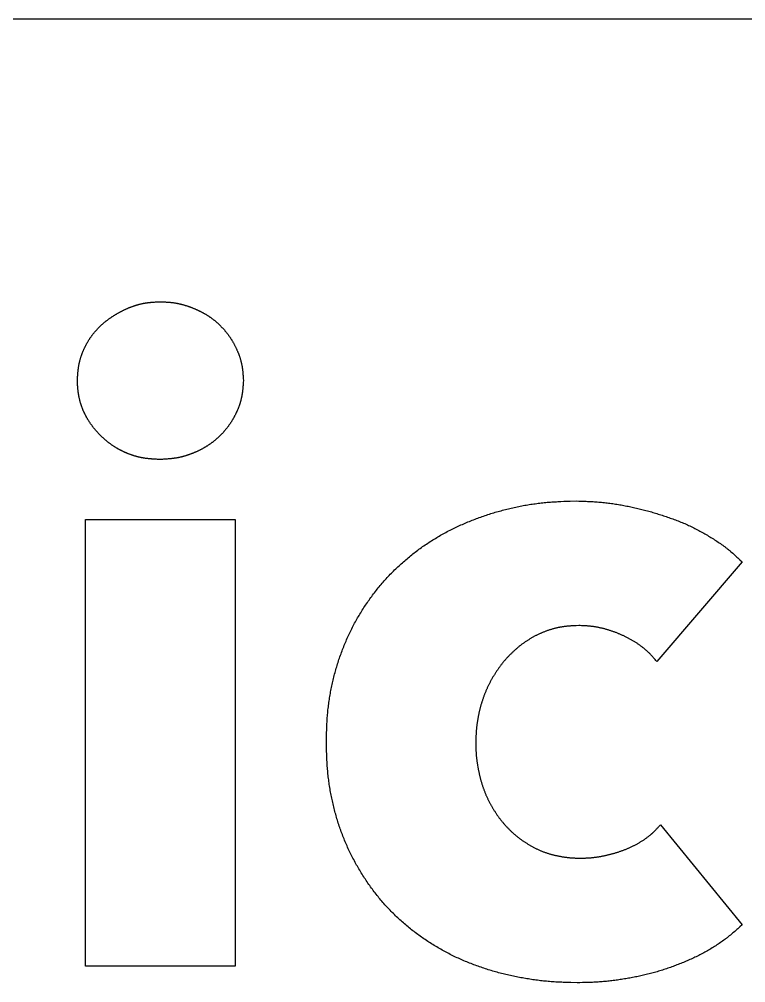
# Model space of a CAD drawing. Extents: x 4 to 389, y 10 to 269.
# Drawn here: x 244.94 to 250.7, y 203.7 to 211.33 of the extents above; entities that cross this region are included whole.
import ezdxf

# ---------------------------------------------------------------- set-up
doc = ezdxf.new("R2010")
doc.units = 0
doc.layers.get('0').update_dxf_attribs({"linetype": 'CONTINUOUS'})
doc.layers.add('ENGRAVE', color=5, linetype='CONTINUOUS')

msp = doc.modelspace()

# ---------------------------------------------------------------- linework, layer by layer
msp.add_lwpolyline([(288.0098, 211.3321), (62.0098, 211.3321)])
at = {"layer": 'ENGRAVE'}
for points in [[(246.0624, 207.8452), (246.0466, 207.8459), (246.0387, 207.8463), (246.0308, 207.8467), (246.0229, 207.8471), (246.015, 207.8476), (246.0072, 207.848), (245.9993, 207.8486), (245.9954, 207.8489), (245.9914, 207.8492), (245.9875, 207.8495), (245.9836, 207.8498), (245.9796, 207.8501), (245.9757, 207.8505), (245.9718, 207.8509), (245.9679, 207.8513), (245.964, 207.8517), (245.9601, 207.8522), (245.9561, 207.8526), (245.9522, 207.8531), (245.9483, 207.8536), (245.9444, 207.8541), (245.9405, 207.8547), (245.9366, 207.8553), (245.9328, 207.8559), (245.9289, 207.8565), (245.925, 207.8572), (245.9211, 207.8579), (245.9172, 207.8586), (245.9134, 207.8593), (245.9095, 207.8601), (245.9056, 207.8609), (245.9018, 207.8617), (245.8979, 207.8626), (245.8941, 207.8635), (245.8902, 207.8644), (245.8864, 207.8653), (245.8826, 207.8663), (245.8788, 207.8672), (245.8749, 207.8683), (245.8711, 207.8693), (245.8673, 207.8704), (245.8635, 207.8714), (245.8597, 207.8726), (245.8559, 207.8737), (245.8522, 207.8748), (245.8484, 207.876), (245.8446, 207.8772), (245.8409, 207.8785), (245.8371, 207.8797), (245.8334, 207.881), (245.8297, 207.8823), (245.8259, 207.8837), (245.8222, 207.885), (245.8185, 207.8864), (245.8148, 207.8878), (245.8111, 207.8892), (245.8075, 207.8907), (245.8038, 207.8921), (245.8001, 207.8936), (245.7965, 207.8951), (245.7929, 207.8967), (245.7892, 207.8982), (245.7856, 207.8998), (245.782, 207.9014), (245.7784, 207.903), (245.7748, 207.9047), (245.7712, 207.9063), (245.7677, 207.908), (245.7641, 207.9098), (245.7606, 207.9115), (245.757, 207.9132), (245.7535, 207.915), (245.75, 207.9168), (245.7465, 207.9186), (245.743, 207.9205), (245.7395, 207.9223), (245.736, 207.9242), (245.7326, 207.9261), (245.7291, 207.928), (245.7257, 207.93), (245.7223, 207.932), (245.7189, 207.9339), (245.7155, 207.9359), (245.7121, 207.938), (245.7087, 207.94), (245.7054, 207.9421), (245.702, 207.9442), (245.6987, 207.9463), (245.6954, 207.9484), (245.6921, 207.9506), (245.6888, 207.9527), (245.6855, 207.9549), (245.6822, 207.9571), (245.6789, 207.9594), (245.6757, 207.9616), (245.6725, 207.9639), (245.6692, 207.9662), (245.666, 207.9685), (245.6629, 207.9708), (245.6597, 207.9731), (245.6565, 207.9755), (245.6534, 207.9779), (245.6502, 207.9803), (245.6471, 207.9827), (245.644, 207.9851), (245.6409, 207.9876), (245.6378, 207.9901), (245.6348, 207.9925), (245.6317, 207.9951), (245.6287, 207.9976), (245.6257, 208.0001), (245.6227, 208.0027), (245.6197, 208.0053), (245.6167, 208.0079), (245.6138, 208.0105), (245.6108, 208.0131), (245.6079, 208.0158), (245.605, 208.0185), (245.6021, 208.0212), (245.5992, 208.0239), (245.5964, 208.0266), (245.5935, 208.0293), (245.5907, 208.0321), (245.5879, 208.0348), (245.5851, 208.0376), (245.5823, 208.0404), (245.5796, 208.0433), (245.5768, 208.0461), (245.5741, 208.049), (245.5714, 208.0518), (245.5687, 208.0547), (245.5661, 208.0576), (245.5634, 208.0605), (245.5608, 208.0635), (245.5581, 208.0664), (245.5555, 208.0694), (245.553, 208.0724), (245.5504, 208.0754), (245.5478, 208.0784), (245.5453, 208.0814), (245.5428, 208.0845), (245.5403, 208.0875), (245.5378, 208.0906), (245.5354, 208.0937), (245.5329, 208.0968), (245.5305, 208.0999), (245.5281, 208.103), (245.5257, 208.1062), (245.5233, 208.1093), (245.521, 208.1125), (245.5187, 208.1157), (245.5163, 208.1189), (245.514, 208.1221), (245.5118, 208.1253), (245.5095, 208.1286), (245.5073, 208.1318), (245.5051, 208.1351), (245.5029, 208.1384), (245.5007, 208.1417), (245.4985, 208.145), (245.4964, 208.1483), (245.4943, 208.1516), (245.4922, 208.155), (245.4901, 208.1583), (245.4881, 208.1617), (245.486, 208.1651), (245.484, 208.1685), (245.482, 208.1719), (245.4801, 208.1753), (245.4781, 208.1787), (245.4762, 208.1822), (245.4743, 208.1856), (245.4724, 208.1891), (245.4706, 208.1926), (245.4687, 208.1961), (245.4669, 208.1996), (245.4651, 208.2031), (245.4634, 208.2067), (245.4617, 208.2102), (245.4599, 208.2138), (245.4583, 208.2173), (245.4566, 208.2209), (245.455, 208.2245), (245.4534, 208.2281), (245.4518, 208.2317), (245.4502, 208.2354), (245.4487, 208.239), (245.4472, 208.2427), (245.4457, 208.2463), (245.4443, 208.25), (245.4428, 208.2537), (245.4414, 208.2574), (245.4401, 208.2611), (245.4387, 208.2648), (245.4374, 208.2685), (245.4361, 208.2723), (245.4348, 208.276), (245.4336, 208.2798), (245.4324, 208.2835), (245.4312, 208.2873), (245.4301, 208.2911), (245.4289, 208.2949), (245.4279, 208.2987), (245.4268, 208.3025), (245.4258, 208.3063), (245.4247, 208.3101), (245.4238, 208.3139), (245.4228, 208.3178), (245.4219, 208.3216), (245.421, 208.3255), (245.4202, 208.3293), (245.4193, 208.3332), (245.4185, 208.337), (245.4178, 208.3409), (245.417, 208.3448), (245.4163, 208.3486), (245.4156, 208.3525), (245.415, 208.3564), (245.4144, 208.3603), (245.4138, 208.3642), (245.4132, 208.3681), (245.4127, 208.372), (245.4122, 208.3759), (245.4117, 208.3798), (245.4112, 208.3837), (245.4107, 208.3876), (245.4103, 208.3915), (245.4099, 208.3954), (245.4095, 208.3993), (245.4091, 208.4033), (245.4088, 208.4072), (245.4084, 208.4111), (245.4081, 208.4151), (245.4075, 208.4229), (245.4069, 208.4308), (245.4064, 208.4387), (245.4059, 208.4466), (245.4054, 208.4544), (245.4045, 208.4702), (245.4054, 208.486), (245.4059, 208.4938), (245.4064, 208.5017), (245.407, 208.5096), (245.4076, 208.5174), (245.4082, 208.5253), (245.4086, 208.5292), (245.4089, 208.5331), (245.4093, 208.537), (245.4097, 208.5409), (245.4101, 208.5448), (245.4105, 208.5487), (245.4109, 208.5526), (245.4114, 208.5565), (245.4119, 208.5604), (245.4124, 208.5643), (245.4129, 208.5682), (245.4135, 208.5721), (245.414, 208.576), (245.4146, 208.5799), (245.4153, 208.5837), (245.4159, 208.5876), (245.4166, 208.5915), (245.4173, 208.5953), (245.4181, 208.5992), (245.4189, 208.603), (245.4197, 208.6069), (245.4205, 208.6107), (245.4214, 208.6146), (245.4223, 208.6184), (245.4232, 208.6222), (245.4242, 208.626), (245.4252, 208.6298), (245.4262, 208.6336), (245.4272, 208.6374), (245.4283, 208.6412), (245.4294, 208.645), (245.4305, 208.6488), (245.4317, 208.6526), (245.4329, 208.6563), (245.4341, 208.6601), (245.4353, 208.6638), (245.4366, 208.6675), (245.4378, 208.6713), (245.4391, 208.675), (245.4405, 208.6787), (245.4418, 208.6824), (245.4432, 208.6861), (245.4446, 208.6898), (245.4461, 208.6934), (245.4475, 208.6971), (245.449, 208.7008), (245.4505, 208.7044), (245.4521, 208.708), (245.4536, 208.7117), (245.4552, 208.7153), (245.4568, 208.7189), (245.4584, 208.7225), (245.4601, 208.726), (245.4618, 208.7296), (245.4635, 208.7332), (245.4652, 208.7367), (245.4669, 208.7402), (245.4687, 208.7438), (245.4705, 208.7473), (245.4723, 208.7508), (245.4741, 208.7543), (245.476, 208.7577), (245.4779, 208.7612), (245.4798, 208.7646), (245.4817, 208.7681), (245.4836, 208.7715), (245.4856, 208.7749), (245.4876, 208.7783), (245.4896, 208.7817), (245.4917, 208.785), (245.4937, 208.7884), (245.4958, 208.7917), (245.4979, 208.795), (245.5, 208.7983), (245.5022, 208.8016), (245.5044, 208.8049), (245.5066, 208.8082), (245.5088, 208.8114), (245.511, 208.8147), (245.5133, 208.8179), (245.5156, 208.8211), (245.5179, 208.8243), (245.5202, 208.8275), (245.5226, 208.8306), (245.525, 208.8338), (245.5274, 208.8369), (245.5298, 208.84), (245.5322, 208.8431), (245.5347, 208.8462), (245.5372, 208.8492), (245.5397, 208.8523), (245.5422, 208.8553), (245.5447, 208.8583), (245.5473, 208.8613), (245.5499, 208.8643), (245.5525, 208.8672), (245.5551, 208.8701), (245.5577, 208.8731), (245.5604, 208.876), (245.5631, 208.8788), (245.5658, 208.8817), (245.5685, 208.8846), (245.5713, 208.8874), (245.574, 208.8902), (245.5768, 208.893), (245.5796, 208.8957), (245.5824, 208.8985), (245.5852, 208.9012), (245.5881, 208.9039), (245.591, 208.9066), (245.5939, 208.9093), (245.5968, 208.912), (245.5997, 208.9146), (245.6026, 208.9172), (245.6056, 208.9198), (245.6086, 208.9224), (245.6116, 208.9249), (245.6146, 208.9274), (245.6176, 208.93), (245.6206, 208.9325), (245.6237, 208.9349), (245.6268, 208.9374), (245.6299, 208.9398), (245.633, 208.9423), (245.6361, 208.9447), (245.6392, 208.9471), (245.6423, 208.9494), (245.6455, 208.9518), (245.6487, 208.9541), (245.6518, 208.9564), (245.655, 208.9587), (245.6582, 208.961), (245.6615, 208.9633), (245.6647, 208.9655), (245.6679, 208.9678), (245.6712, 208.97), (245.6745, 208.9722), (245.6777, 208.9744), (245.681, 208.9765), (245.6843, 208.9787), (245.6876, 208.9808), (245.6909, 208.983), (245.6943, 208.9851), (245.6976, 208.9872), (245.7009, 208.9892), (245.7043, 208.9913), (245.7076, 208.9933), (245.711, 208.9954), (245.7144, 208.9974), (245.7178, 208.9994), (245.7212, 209.0014), (245.7246, 209.0033), (245.728, 209.0053), (245.7314, 209.0072), (245.7349, 209.0091), (245.7383, 209.011), (245.7418, 209.0129), (245.7452, 209.0148), (245.7487, 209.0166), (245.7522, 209.0184), (245.7557, 209.0203), (245.7592, 209.0221), (245.7627, 209.0238), (245.7662, 209.0256), (245.7697, 209.0273), (245.7733, 209.0291), (245.7768, 209.0308), (245.7804, 209.0324), (245.7839, 209.0341), (245.7875, 209.0358), (245.7911, 209.0374), (245.7947, 209.039), (245.7983, 209.0406), (245.8019, 209.0422), (245.8055, 209.0437), (245.8091, 209.0453), (245.8128, 209.0468), (245.8164, 209.0483), (245.8201, 209.0498), (245.8237, 209.0512), (245.8274, 209.0526), (245.8311, 209.0541), (245.8348, 209.0555), (245.8385, 209.0568), (245.8422, 209.0582), (245.8459, 209.0595), (245.8496, 209.0608), (245.8534, 209.0621), (245.8571, 209.0633), (245.8609, 209.0646), (245.8646, 209.0658), (245.8684, 209.0669), (245.8721, 209.0681), (245.8759, 209.0692), (245.8797, 209.0703), (245.8835, 209.0714), (245.8873, 209.0725), (245.8911, 209.0735), (245.8949, 209.0745), (245.8987, 209.0754), (245.9025, 209.0764), (245.9063, 209.0773), (245.9102, 209.0782), (245.914, 209.079), (245.9178, 209.0799), (245.9217, 209.0807), (245.9255, 209.0814), (245.9294, 209.0822), (245.9332, 209.0829), (245.9371, 209.0836), (245.941, 209.0842), (245.9448, 209.0848), (245.9487, 209.0854), (245.9526, 209.086), (245.9565, 209.0866), (245.9604, 209.0871), (245.9643, 209.0876), (245.9682, 209.0881), (245.9721, 209.0885), (245.976, 209.089), (245.9799, 209.0894), (245.9838, 209.0898), (245.9877, 209.0902), (245.9916, 209.0905), (245.9955, 209.0909), (245.9995, 209.0912), (246.0073, 209.0918), (246.0152, 209.0924), (246.023, 209.0929), (246.0309, 209.0934), (246.0388, 209.0939), (246.0466, 209.0944), (246.0624, 209.0952), (246.0782, 209.0944), (246.086, 209.094), (246.0939, 209.0935), (246.1018, 209.0931), (246.1097, 209.0925), (246.1175, 209.092), (246.1254, 209.0914), (246.1293, 209.091), (246.1332, 209.0907), (246.1372, 209.0903), (246.1411, 209.09), (246.145, 209.0896), (246.1489, 209.0892), (246.1528, 209.0887), (246.1567, 209.0883), (246.1606, 209.0878), (246.1645, 209.0873), (246.1684, 209.0868), (246.1723, 209.0862), (246.1762, 209.0857), (246.18, 209.0851), (246.1839, 209.0845), (246.1878, 209.0838), (246.1917, 209.0831), (246.1955, 209.0824), (246.1994, 209.0817), (246.2032, 209.0809), (246.2071, 209.0801), (246.2109, 209.0793), (246.2147, 209.0784), (246.2186, 209.0775), (246.2224, 209.0766), (246.2262, 209.0757), (246.23, 209.0747), (246.2338, 209.0737), (246.2376, 209.0727), (246.2414, 209.0717), (246.2452, 209.0706), (246.249, 209.0695), (246.2528, 209.0684), (246.2566, 209.0673), (246.2603, 209.0661), (246.2641, 209.0649), (246.2679, 209.0637), (246.2716, 209.0625), (246.2754, 209.0613), (246.2791, 209.06), (246.2828, 209.0587), (246.2866, 209.0574), (246.2903, 209.0561), (246.294, 209.0548), (246.2977, 209.0534), (246.3014, 209.052), (246.3051, 209.0506), (246.3088, 209.0492), (246.3125, 209.0478), (246.3162, 209.0463), (246.3198, 209.0449), (246.3235, 209.0434), (246.3271, 209.0419), (246.3308, 209.0404), (246.3344, 209.0389), (246.3381, 209.0374), (246.3417, 209.0358), (246.3453, 209.0342), (246.3489, 209.0326), (246.3525, 209.031), (246.3561, 209.0294), (246.3597, 209.0278), (246.3633, 209.0261), (246.3668, 209.0244), (246.3704, 209.0227), (246.3739, 209.021), (246.3775, 209.0193), (246.381, 209.0175), (246.3845, 209.0157), (246.388, 209.0139), (246.3915, 209.0121), (246.395, 209.0103), (246.3985, 209.0084), (246.4019, 209.0066), (246.4054, 209.0047), (246.4088, 209.0027), (246.4122, 209.0008), (246.4156, 208.9988), (246.419, 208.9969), (246.4224, 208.9949), (246.4258, 208.9928), (246.4291, 208.9908), (246.4325, 208.9887), (246.4358, 208.9866), (246.4391, 208.9845), (246.4424, 208.9823), (246.4457, 208.9802), (246.449, 208.978), (246.4522, 208.9758), (246.4555, 208.9735), (246.4587, 208.9713), (246.4619, 208.969), (246.4651, 208.9667), (246.4683, 208.9644), (246.4715, 208.962), (246.4746, 208.9597), (246.4778, 208.9573), (246.4809, 208.9549), (246.484, 208.9524), (246.4871, 208.95), (246.4901, 208.9475), (246.4932, 208.9451), (246.4963, 208.9425), (246.4993, 208.94), (246.5023, 208.9375), (246.5053, 208.9349), (246.5083, 208.9323), (246.5112, 208.9297), (246.5142, 208.9271), (246.5171, 208.9245), (246.52, 208.9218), (246.5229, 208.9191), (246.5258, 208.9164), (246.5287, 208.9137), (246.5315, 208.911), (246.5343, 208.9082), (246.5372, 208.9055), (246.5399, 208.9027), (246.5427, 208.8999), (246.5455, 208.8971), (246.5482, 208.8942), (246.5509, 208.8914), (246.5536, 208.8885), (246.5563, 208.8856), (246.559, 208.8827), (246.5617, 208.8798), (246.5643, 208.8769), (246.5669, 208.8739), (246.5695, 208.871), (246.5721, 208.868), (246.5746, 208.865), (246.5771, 208.862), (246.5797, 208.8589), (246.5822, 208.8559), (246.5846, 208.8528), (246.5871, 208.8497), (246.5895, 208.8466), (246.5919, 208.8435), (246.5943, 208.8404), (246.5967, 208.8373), (246.5991, 208.8341), (246.6014, 208.8309), (246.6037, 208.8277), (246.606, 208.8245), (246.6083, 208.8213), (246.6105, 208.8181), (246.6127, 208.8148), (246.6149, 208.8116), (246.6171, 208.8083), (246.6193, 208.805), (246.6214, 208.8017), (246.6235, 208.7984), (246.6256, 208.7951), (246.6277, 208.7917), (246.6298, 208.7884), (246.6318, 208.785), (246.6338, 208.7816), (246.6358, 208.7782), (246.6378, 208.7748), (246.6397, 208.7714), (246.6417, 208.768), (246.6436, 208.7645), (246.6455, 208.7611), (246.6474, 208.7576), (246.6492, 208.7541), (246.651, 208.7506), (246.6528, 208.7471), (246.6546, 208.7436), (246.6564, 208.7401), (246.6581, 208.7365), (246.6599, 208.733), (246.6616, 208.7294), (246.6633, 208.7259), (246.6649, 208.7223), (246.6666, 208.7187), (246.6682, 208.7151), (246.6698, 208.7115), (246.6714, 208.7079), (246.673, 208.7043), (246.6745, 208.7006), (246.676, 208.697), (246.6775, 208.6933), (246.679, 208.6897), (246.6805, 208.686), (246.6819, 208.6823), (246.6833, 208.6786), (246.6847, 208.6749), (246.6861, 208.6712), (246.6874, 208.6675), (246.6887, 208.6638), (246.69, 208.66), (246.6912, 208.6563), (246.6925, 208.6525), (246.6937, 208.6488), (246.6948, 208.645), (246.696, 208.6412), (246.6971, 208.6375), (246.6982, 208.6337), (246.6992, 208.6299), (246.7003, 208.6261), (246.7013, 208.6223), (246.7022, 208.6185), (246.7032, 208.6147), (246.7041, 208.6108), (246.7049, 208.607), (246.7058, 208.6032), (246.7066, 208.5993), (246.7074, 208.5955), (246.7081, 208.5916), (246.7088, 208.5878), (246.7095, 208.5839), (246.7101, 208.58), (246.7107, 208.5761), (246.7113, 208.5723), (246.7119, 208.5684), (246.7124, 208.5645), (246.7129, 208.5606), (246.7134, 208.5567), (246.7139, 208.5528), (246.7143, 208.5489), (246.7148, 208.545), (246.7152, 208.5411), (246.7156, 208.5371), (246.7159, 208.5332), (246.7163, 208.5293), (246.7166, 208.5254), (246.7172, 208.5175), (246.7178, 208.5096), (246.7184, 208.5018), (246.7189, 208.4939), (246.7194, 208.486), (246.7203, 208.4702), (246.7193, 208.4545), (246.7188, 208.4466), (246.7183, 208.4387), (246.7178, 208.4308), (246.7172, 208.423), (246.7166, 208.4151), (246.7162, 208.4112), (246.7159, 208.4072), (246.7155, 208.4033), (246.7151, 208.3994), (246.7147, 208.3955), (246.7143, 208.3916), (246.7138, 208.3877), (246.7134, 208.3838), (246.7129, 208.3799), (246.7124, 208.376), (246.7118, 208.3721), (246.7113, 208.3682), (246.7107, 208.3643), (246.7101, 208.3604), (246.7094, 208.3566), (246.7088, 208.3527), (246.7081, 208.3488), (246.7073, 208.345), (246.7066, 208.3411), (246.7058, 208.3373), (246.705, 208.3334), (246.7041, 208.3296), (246.7032, 208.3257), (246.7023, 208.3219), (246.7013, 208.3181), (246.7004, 208.3143), (246.6993, 208.3105), (246.6983, 208.3067), (246.6972, 208.3029), (246.6961, 208.2991), (246.695, 208.2953), (246.6939, 208.2916), (246.6927, 208.2878), (246.6915, 208.284), (246.6902, 208.2803), (246.689, 208.2766), (246.6877, 208.2728), (246.6863, 208.2691), (246.685, 208.2654), (246.6836, 208.2617), (246.6822, 208.258), (246.6808, 208.2543), (246.6794, 208.2506), (246.6779, 208.247), (246.6764, 208.2433), (246.6749, 208.2397), (246.6733, 208.236), (246.6718, 208.2324), (246.6702, 208.2288), (246.6686, 208.2252), (246.667, 208.2216), (246.6653, 208.218), (246.6636, 208.2144), (246.6619, 208.2108), (246.6602, 208.2073), (246.6585, 208.2037), (246.6567, 208.2002), (246.655, 208.1967), (246.6532, 208.1932), (246.6513, 208.1897), (246.6495, 208.1862), (246.6476, 208.1827), (246.6457, 208.1793), (246.6438, 208.1758), (246.6419, 208.1724), (246.64, 208.169), (246.638, 208.1655), (246.636, 208.1621), (246.634, 208.1588), (246.632, 208.1554), (246.6299, 208.152), (246.6278, 208.1487), (246.6257, 208.1453), (246.6236, 208.142), (246.6215, 208.1387), (246.6193, 208.1354), (246.6172, 208.1321), (246.615, 208.1289), (246.6127, 208.1256), (246.6105, 208.1224), (246.6083, 208.1191), (246.606, 208.1159), (246.6037, 208.1127), (246.6014, 208.1095), (246.599, 208.1064), (246.5967, 208.1032), (246.5943, 208.1001), (246.5919, 208.0969), (246.5895, 208.0938), (246.587, 208.0907), (246.5846, 208.0876), (246.5821, 208.0846), (246.5796, 208.0815), (246.5771, 208.0785), (246.5746, 208.0755), (246.572, 208.0725), (246.5694, 208.0695), (246.5668, 208.0665), (246.5642, 208.0636), (246.5616, 208.0606), (246.559, 208.0577), (246.5563, 208.0548), (246.5536, 208.0519), (246.5509, 208.049), (246.5482, 208.0462), (246.5454, 208.0433), (246.5427, 208.0405), (246.5399, 208.0377), (246.5371, 208.0349), (246.5343, 208.0322), (246.5315, 208.0294), (246.5286, 208.0267), (246.5258, 208.024), (246.5229, 208.0213), (246.52, 208.0186), (246.5171, 208.016), (246.5141, 208.0134), (246.5112, 208.0107), (246.5082, 208.0081), (246.5052, 208.0056), (246.5022, 208.003), (246.4992, 208.0005), (246.4962, 207.998), (246.4931, 207.9955), (246.4901, 207.993), (246.487, 207.9905), (246.4839, 207.9881), (246.4808, 207.9856), (246.4777, 207.9832), (246.4745, 207.9809), (246.4714, 207.9785), (246.4682, 207.9762), (246.465, 207.9738), (246.4618, 207.9715), (246.4586, 207.9693), (246.4554, 207.967), (246.4521, 207.9647), (246.4489, 207.9625), (246.4456, 207.9603), (246.4423, 207.9581), (246.439, 207.956), (246.4357, 207.9538), (246.4324, 207.9517), (246.4291, 207.9496), (246.4257, 207.9476), (246.4224, 207.9455), (246.419, 207.9435), (246.4156, 207.9415), (246.4122, 207.9395), (246.4088, 207.9375), (246.4054, 207.9355), (246.402, 207.9336), (246.3985, 207.9317), (246.3951, 207.9298), (246.3916, 207.9279), (246.3881, 207.9261), (246.3846, 207.9243), (246.3811, 207.9224), (246.3776, 207.9207), (246.3741, 207.9189), (246.3706, 207.9171), (246.367, 207.9154), (246.3635, 207.9137), (246.3599, 207.912), (246.3563, 207.9103), (246.3528, 207.9087), (246.3492, 207.907), (246.3456, 207.9054), (246.342, 207.9038), (246.3384, 207.9023), (246.3347, 207.9007), (246.3311, 207.8992), (246.3275, 207.8977), (246.3238, 207.8962), (246.3201, 207.8947), (246.3165, 207.8932), (246.3128, 207.8918), (246.3091, 207.8904), (246.3054, 207.8889), (246.3017, 207.8876), (246.298, 207.8862), (246.2943, 207.8849), (246.2906, 207.8835), (246.2869, 207.8822), (246.2831, 207.881), (246.2794, 207.8797), (246.2756, 207.8785), (246.2719, 207.8773), (246.2681, 207.8761), (246.2644, 207.8749), (246.2606, 207.8737), (246.2568, 207.8726), (246.253, 207.8715), (246.2492, 207.8704), (246.2454, 207.8694), (246.2416, 207.8684), (246.2378, 207.8674), (246.234, 207.8664), (246.2302, 207.8654), (246.2263, 207.8645), (246.2225, 207.8636), (246.2187, 207.8627), (246.2148, 207.8619), (246.211, 207.8611), (246.2071, 207.8603), (246.2033, 207.8595), (246.1994, 207.8587), (246.1956, 207.858), (246.1917, 207.8573), (246.1878, 207.8567), (246.1839, 207.8561), (246.18, 207.8554), (246.1762, 207.8549), (246.1723, 207.8543), (246.1684, 207.8538), (246.1645, 207.8533), (246.1606, 207.8528), (246.1567, 207.8523), (246.1528, 207.8519), (246.1489, 207.8514), (246.145, 207.851), (246.141, 207.8506), (246.1371, 207.8503), (246.1332, 207.8499), (246.1293, 207.8496), (246.1254, 207.8492), (246.1175, 207.8486), (246.1096, 207.848), (246.1018, 207.8475), (246.0939, 207.847), (246.086, 207.8465), (246.0781, 207.8461)], [(249.3652, 203.7005), (249.3168, 203.7016), (249.2927, 203.7022), (249.2685, 203.703), (249.2564, 203.7034), (249.2443, 203.7039), (249.2322, 203.7044), (249.2202, 203.7049), (249.2081, 203.7055), (249.196, 203.7062), (249.184, 203.7069), (249.1719, 203.7077), (249.1598, 203.7086), (249.1478, 203.7096), (249.1358, 203.7106), (249.1237, 203.7117), (249.1117, 203.7129), (249.0997, 203.7141), (249.0876, 203.7154), (249.0756, 203.7168), (249.0636, 203.7183), (249.0516, 203.7198), (249.0396, 203.7214), (249.0276, 203.723), (249.0157, 203.7247), (249.0037, 203.7265), (248.9917, 203.7283), (248.9798, 203.7302), (248.9678, 203.7321), (248.9559, 203.7341), (248.944, 203.7361), (248.9321, 203.7382), (248.9202, 203.7404), (248.9083, 203.7426), (248.8964, 203.7449), (248.8845, 203.7472), (248.8727, 203.7496), (248.8608, 203.752), (248.849, 203.7545), (248.8372, 203.7571), (248.8254, 203.7597), (248.8136, 203.7624), (248.8018, 203.7651), (248.79, 203.768), (248.7783, 203.7709), (248.7666, 203.7738), (248.7549, 203.7769), (248.7432, 203.78), (248.7315, 203.7831), (248.7199, 203.7864), (248.7082, 203.7897), (248.6966, 203.7931), (248.685, 203.7965), (248.6735, 203.8), (248.6619, 203.8036), (248.6504, 203.8073), (248.6389, 203.811), (248.6274, 203.8147), (248.6159, 203.8186), (248.6045, 203.8225), (248.593, 203.8265), (248.5816, 203.8305), (248.5702, 203.8346), (248.5589, 203.8387), (248.5475, 203.843), (248.5362, 203.8472), (248.5249, 203.8516), (248.5137, 203.856), (248.5024, 203.8605), (248.4912, 203.865), (248.4801, 203.8697), (248.4689, 203.8744), (248.4578, 203.8791), (248.4467, 203.884), (248.4357, 203.8889), (248.4247, 203.8939), (248.4137, 203.8989), (248.4027, 203.9041), (248.3918, 203.9093), (248.3809, 203.9146), (248.3701, 203.9199), (248.3593, 203.9254), (248.3485, 203.9309), (248.3378, 203.9365), (248.3271, 203.9421), (248.3165, 203.9478), (248.3058, 203.9536), (248.2953, 203.9595), (248.2847, 203.9654), (248.2742, 203.9714), (248.2637, 203.9775), (248.2533, 203.9836), (248.2429, 203.9898), (248.2326, 203.9961), (248.2223, 204.0024), (248.212, 204.0088), (248.2018, 204.0153), (248.1916, 204.0218), (248.1814, 204.0284), (248.1713, 204.035), (248.1613, 204.0417), (248.1513, 204.0485), (248.1413, 204.0554), (248.1314, 204.0623), (248.1215, 204.0693), (248.1117, 204.0763), (248.1019, 204.0835), (248.0922, 204.0907), (248.0825, 204.0979), (248.0729, 204.1052), (248.0633, 204.1126), (248.0538, 204.1201), (248.0443, 204.1276), (248.0349, 204.1352), (248.0255, 204.1429), (248.0162, 204.1506), (248.007, 204.1584), (247.9978, 204.1662), (247.9886, 204.1741), (247.9796, 204.1821), (247.9705, 204.1902), (247.9616, 204.1983), (247.9526, 204.2065), (247.9438, 204.2147), (247.935, 204.223), (247.9263, 204.2314), (247.9176, 204.2398), (247.909, 204.2483), (247.9004, 204.2569), (247.8919, 204.2655), (247.8835, 204.2742), (247.8752, 204.2829), (247.8669, 204.2917), (247.8586, 204.3006), (247.8505, 204.3095), (247.8424, 204.3185), (247.8343, 204.3275), (247.8264, 204.3366), (247.8185, 204.3458), (247.8106, 204.355), (247.8029, 204.3643), (247.7952, 204.3736), (247.7875, 204.383), (247.78, 204.3924), (247.7725, 204.4019), (247.765, 204.4115), (247.7576, 204.421), (247.7503, 204.4307), (247.7431, 204.4404), (247.7359, 204.4501), (247.7288, 204.4599), (247.7218, 204.4697), (247.7148, 204.4796), (247.7079, 204.4895), (247.701, 204.4995), (247.6942, 204.5095), (247.6875, 204.5196), (247.6808, 204.5297), (247.6742, 204.5398), (247.6677, 204.55), (247.6613, 204.5602), (247.6549, 204.5705), (247.6486, 204.5808), (247.6423, 204.5911), (247.6361, 204.6015), (247.63, 204.612), (247.624, 204.6225), (247.618, 204.633), (247.6121, 204.6435), (247.6063, 204.6541), (247.6005, 204.6648), (247.5948, 204.6754), (247.5892, 204.6862), (247.5837, 204.6969), (247.5782, 204.7077), (247.5728, 204.7185), (247.5675, 204.7294), (247.5622, 204.7403), (247.5571, 204.7512), (247.552, 204.7622), (247.5469, 204.7732), (247.542, 204.7842), (247.5371, 204.7953), (247.5323, 204.8064), (247.5276, 204.8175), (247.5229, 204.8287), (247.5183, 204.8399), (247.5138, 204.8511), (247.5094, 204.8624), (247.505, 204.8737), (247.5008, 204.885), (247.4965, 204.8963), (247.4924, 204.9077), (247.4884, 204.9191), (247.4844, 204.9305), (247.4805, 204.9419), (247.4767, 204.9534), (247.4729, 204.9649), (247.4692, 204.9764), (247.4656, 204.988), (247.4621, 204.9996), (247.4587, 205.0111), (247.4553, 205.0228), (247.452, 205.0344), (247.4488, 205.0461), (247.4456, 205.0577), (247.4426, 205.0694), (247.4396, 205.0812), (247.4367, 205.0929), (247.4338, 205.1046), (247.431, 205.1164), (247.4283, 205.1282), (247.4257, 205.14), (247.4232, 205.1518), (247.4207, 205.1637), (247.4183, 205.1755), (247.4159, 205.1874), (247.4136, 205.1993), (247.4114, 205.2112), (247.4093, 205.2231), (247.4073, 205.235), (247.4053, 205.247), (247.4034, 205.2589), (247.4015, 205.2709), (247.3998, 205.2828), (247.3981, 205.2948), (247.3965, 205.3068), (247.395, 205.3188), (247.3935, 205.3308), (247.3921, 205.3428), (247.3909, 205.3549), (247.3896, 205.3669), (247.3885, 205.3789), (247.3875, 205.391), (247.3865, 205.403), (247.3856, 205.4151), (247.3848, 205.4271), (247.384, 205.4392), (247.3834, 205.4513), (247.3827, 205.4633), (247.3822, 205.4754), (247.3816, 205.4875), (247.3812, 205.4996), (247.3807, 205.5116), (247.38, 205.5358), (247.3793, 205.56), (247.3782, 205.6084), (247.3793, 205.6566), (247.38, 205.6807), (247.3808, 205.7047), (247.3812, 205.7168), (247.3817, 205.7288), (247.3822, 205.7408), (247.3828, 205.7529), (247.3835, 205.7649), (247.3842, 205.7769), (247.3849, 205.7889), (247.3858, 205.8009), (247.3867, 205.8129), (247.3877, 205.8249), (247.3887, 205.8369), (247.3899, 205.8489), (247.3911, 205.8609), (247.3924, 205.8729), (247.3938, 205.8848), (247.3953, 205.8968), (247.3969, 205.9088), (247.3985, 205.9207), (247.4002, 205.9326), (247.402, 205.9445), (247.4038, 205.9564), (247.4058, 205.9683), (247.4078, 205.9802), (247.4099, 205.9921), (247.412, 206.004), (247.4143, 206.0158), (247.4166, 206.0276), (247.419, 206.0394), (247.4214, 206.0512), (247.4239, 206.063), (247.4265, 206.0748), (247.4292, 206.0865), (247.4319, 206.0983), (247.4347, 206.11), (247.4376, 206.1217), (247.4406, 206.1334), (247.4436, 206.145), (247.4468, 206.1567), (247.4499, 206.1683), (247.4532, 206.1799), (247.4565, 206.1915), (247.46, 206.203), (247.4635, 206.2145), (247.467, 206.226), (247.4707, 206.2375), (247.4744, 206.249), (247.4782, 206.2604), (247.4821, 206.2718), (247.486, 206.2832), (247.4901, 206.2945), (247.4942, 206.3059), (247.4983, 206.3172), (247.5026, 206.3285), (247.5069, 206.3397), (247.5113, 206.3509), (247.5157, 206.3621), (247.5202, 206.3733), (247.5248, 206.3844), (247.5295, 206.3955), (247.5342, 206.4066), (247.539, 206.4177), (247.5439, 206.4287), (247.5488, 206.4397), (247.5538, 206.4507), (247.5589, 206.4616), (247.564, 206.4725), (247.5692, 206.4834), (247.5745, 206.4942), (247.5799, 206.505), (247.5853, 206.5157), (247.5908, 206.5264), (247.5964, 206.5371), (247.6021, 206.5477), (247.6078, 206.5583), (247.6137, 206.5689), (247.6196, 206.5794), (247.6255, 206.5898), (247.6316, 206.6002), (247.6377, 206.6106), (247.6439, 206.6209), (247.6502, 206.6312), (247.6566, 206.6414), (247.663, 206.6516), (247.6695, 206.6618), (247.676, 206.6719), (247.6827, 206.682), (247.6894, 206.692), (247.6961, 206.702), (247.7029, 206.7119), (247.7098, 206.7218), (247.7167, 206.7317), (247.7237, 206.7415), (247.7308, 206.7513), (247.7379, 206.761), (247.745, 206.7707), (247.7523, 206.7803), (247.7596, 206.7899), (247.7669, 206.7995), (247.7743, 206.809), (247.7818, 206.8184), (247.7894, 206.8278), (247.797, 206.8371), (247.8047, 206.8464), (247.8124, 206.8556), (247.8202, 206.8648), (247.8281, 206.8739), (247.836, 206.8829), (247.8441, 206.8919), (247.8522, 206.9009), (247.8603, 206.9097), (247.8685, 206.9185), (247.8768, 206.9273), (247.8851, 206.936), (247.8936, 206.9446), (247.902, 206.9532), (247.9105, 206.9617), (247.9191, 206.9702), (247.9278, 206.9786), (247.9365, 206.9869), (247.9452, 206.9952), (247.9541, 207.0034), (247.9629, 207.0115), (247.9718, 207.0196), (247.9808, 207.0277), (247.9899, 207.0357), (247.9989, 207.0436), (248.0081, 207.0514), (248.0173, 207.0592), (248.0265, 207.0669), (248.0358, 207.0746), (248.0451, 207.0822), (248.0545, 207.0897), (248.064, 207.0972), (248.0735, 207.1046), (248.083, 207.112), (248.0926, 207.1193), (248.1023, 207.1265), (248.112, 207.1336), (248.1217, 207.1407), (248.1315, 207.1477), (248.1414, 207.1547), (248.1512, 207.1616), (248.1612, 207.1684), (248.1712, 207.1751), (248.1812, 207.1818), (248.1913, 207.1884), (248.2014, 207.195), (248.2116, 207.2014), (248.2218, 207.2078), (248.232, 207.2142), (248.2423, 207.2204), (248.2526, 207.2266), (248.263, 207.2327), (248.2735, 207.2387), (248.2839, 207.2447), (248.2944, 207.2506), (248.305, 207.2564), (248.3155, 207.2622), (248.3262, 207.2679), (248.3368, 207.2735), (248.3475, 207.2791), (248.3582, 207.2846), (248.369, 207.29), (248.3798, 207.2954), (248.3906, 207.3007), (248.4014, 207.3059), (248.4123, 207.3111), (248.4232, 207.3162), (248.4342, 207.3212), (248.4451, 207.3262), (248.4561, 207.3312), (248.4672, 207.336), (248.4782, 207.3408), (248.4893, 207.3456), (248.5004, 207.3502), (248.5115, 207.3548), (248.5227, 207.3594), (248.5339, 207.3639), (248.5451, 207.3683), (248.5563, 207.3726), (248.5676, 207.3769), (248.5788, 207.3811), (248.5901, 207.3853), (248.6015, 207.3894), (248.6128, 207.3934), (248.6242, 207.3973), (248.6356, 207.4012), (248.647, 207.405), (248.6585, 207.4088), (248.67, 207.4125), (248.6814, 207.4161), (248.6929, 207.4197), (248.7045, 207.4232), (248.716, 207.4266), (248.7276, 207.43), (248.7392, 207.4333), (248.7508, 207.4366), (248.7624, 207.4397), (248.774, 207.4429), (248.7857, 207.4459), (248.7974, 207.4489), (248.809, 207.4519), (248.8207, 207.4547), (248.8324, 207.4575), (248.8442, 207.4603), (248.8559, 207.463), (248.8677, 207.4656), (248.8795, 207.4681), (248.8912, 207.4706), (248.903, 207.473), (248.9149, 207.4754), (248.9267, 207.4777), (248.9385, 207.4799), (248.9504, 207.482), (248.9623, 207.4841), (248.9741, 207.4861), (248.986, 207.4881), (248.9979, 207.4899), (249.0098, 207.4917), (249.0218, 207.4935), (249.0337, 207.4951), (249.0456, 207.4967), (249.0576, 207.4983), (249.0696, 207.4997), (249.0815, 207.5011), (249.0935, 207.5024), (249.1055, 207.5037), (249.1175, 207.5048), (249.1295, 207.5059), (249.1415, 207.507), (249.1535, 207.5079), (249.1655, 207.5088), (249.1775, 207.5096), (249.1895, 207.5103), (249.2015, 207.511), (249.2136, 207.5116), (249.2256, 207.5122), (249.2376, 207.5127), (249.2617, 207.5137), (249.2858, 207.5144), (249.3098, 207.5151), (249.358, 207.5163), (249.3804, 207.5156), (249.4028, 207.515), (249.4252, 207.5142), (249.4364, 207.5138), (249.4476, 207.5133), (249.4588, 207.5129), (249.47, 207.5123), (249.4812, 207.5118), (249.4923, 207.5111), (249.5035, 207.5105), (249.5147, 207.5097), (249.5258, 207.5089), (249.537, 207.5081), (249.5482, 207.5071), (249.5593, 207.5061), (249.5704, 207.505), (249.5816, 207.5038), (249.5927, 207.5026), (249.6038, 207.5013), (249.6149, 207.4999), (249.626, 207.4985), (249.6371, 207.4969), (249.6482, 207.4954), (249.6593, 207.4937), (249.6704, 207.492), (249.6814, 207.4903), (249.6925, 207.4884), (249.7036, 207.4866), (249.7146, 207.4846), (249.7256, 207.4827), (249.7366, 207.4806), (249.7477, 207.4785), (249.7587, 207.4764), (249.7696, 207.4742), (249.7806, 207.472), (249.7916, 207.4698), (249.8026, 207.4674), (249.8135, 207.4651), (249.8244, 207.4626), (249.8354, 207.4602), (249.8463, 207.4576), (249.8572, 207.4551), (249.8681, 207.4524), (249.8789, 207.4497), (249.8898, 207.447), (249.9006, 207.4442), (249.9114, 207.4414), (249.9223, 207.4385), (249.9331, 207.4355), (249.9438, 207.4325), (249.9546, 207.4294), (249.9654, 207.4263), (249.9761, 207.4232), (249.9868, 207.4199), (249.9975, 207.4167), (250.0082, 207.4133), (250.0189, 207.41), (250.0296, 207.4066), (250.0402, 207.4031), (250.0509, 207.3996), (250.0615, 207.396), (250.0721, 207.3924), (250.0827, 207.3888), (250.0933, 207.3851), (250.1038, 207.3814), (250.1144, 207.3776), (250.1249, 207.3738), (250.1355, 207.3699), (250.146, 207.366), (250.1564, 207.362), (250.1669, 207.358), (250.1773, 207.3539), (250.1877, 207.3497), (250.1981, 207.3455), (250.2085, 207.3412), (250.2188, 207.3369), (250.229, 207.3324), (250.2393, 207.3279), (250.2495, 207.3233), (250.2597, 207.3186), (250.2698, 207.3138), (250.2799, 207.309), (250.2899, 207.304), (250.2999, 207.299), (250.3099, 207.2939), (250.3198, 207.2887), (250.3297, 207.2835), (250.3395, 207.2781), (250.3493, 207.2727), (250.3591, 207.2673), (250.3688, 207.2617), (250.3786, 207.2561), (250.3882, 207.2505), (250.3979, 207.2448), (250.4075, 207.239), (250.4171, 207.2332), (250.4267, 207.2274), (250.4362, 207.2215), (250.4458, 207.2155), (250.4552, 207.2095), (250.4647, 207.2035), (250.4741, 207.1973), (250.4834, 207.1912), (250.4927, 207.1849), (250.5019, 207.1785), (250.5111, 207.1721), (250.5157, 207.1689), (250.5202, 207.1656), (250.5247, 207.1623), (250.5292, 207.159), (250.5337, 207.1556), (250.5382, 207.1523), (250.5426, 207.1489), (250.5471, 207.1455), (250.5515, 207.1421), (250.5559, 207.1386), (250.5602, 207.1351), (250.5646, 207.1316), (250.5689, 207.128), (250.5732, 207.1245), (250.5775, 207.1209), (250.5818, 207.1173), (250.5903, 207.11), (250.5987, 207.1026), (250.6071, 207.0952), (250.6154, 207.0877), (250.6237, 207.0802), (250.6319, 207.0726), (250.6401, 207.0649), (250.6483, 207.0573), (250.6565, 207.0496), (250.6728, 207.0342), (249.9974, 206.2447), (249.9903, 206.253), (249.9831, 206.2613), (249.9795, 206.2655), (249.9759, 206.2696), (249.9722, 206.2737), (249.9686, 206.2778), (249.9649, 206.2819), (249.9613, 206.286), (249.9575, 206.29), (249.9538, 206.294), (249.95, 206.298), (249.9462, 206.302), (249.9424, 206.3059), (249.9385, 206.3098), (249.9346, 206.3136), (249.9307, 206.3174), (249.9267, 206.3212), (249.9227, 206.325), (249.9187, 206.3287), (249.9146, 206.3324), (249.9105, 206.336), (249.9063, 206.3396), (249.9021, 206.3432), (249.8979, 206.3467), (249.8937, 206.3502), (249.8894, 206.3536), (249.8851, 206.3571), (249.8808, 206.3604), (249.8764, 206.3638), (249.872, 206.3671), (249.8676, 206.3703), (249.8632, 206.3735), (249.8587, 206.3767), (249.8542, 206.3799), (249.8497, 206.383), (249.8451, 206.386), (249.8406, 206.3891), (249.836, 206.3921), (249.8313, 206.395), (249.8267, 206.398), (249.822, 206.4009), (249.8174, 206.4037), (249.8126, 206.4066), (249.8079, 206.4094), (249.8032, 206.4121), (249.7984, 206.4149), (249.7937, 206.4176), (249.7889, 206.4203), (249.7841, 206.4229), (249.7792, 206.4255), (249.7744, 206.4281), (249.7695, 206.4306), (249.7646, 206.4332), (249.7598, 206.4356), (249.7548, 206.4381), (249.7499, 206.4405), (249.745, 206.4429), (249.74, 206.4453), (249.7351, 206.4476), (249.7301, 206.4499), (249.7251, 206.4522), (249.7201, 206.4545), (249.7151, 206.4567), (249.71, 206.4589), (249.705, 206.461), (249.6999, 206.4632), (249.6949, 206.4653), (249.6898, 206.4673), (249.6847, 206.4694), (249.6796, 206.4714), (249.6745, 206.4734), (249.6693, 206.4753), (249.6642, 206.4772), (249.659, 206.4791), (249.6539, 206.481), (249.6487, 206.4828), (249.6435, 206.4846), (249.6383, 206.4864), (249.6331, 206.4881), (249.6279, 206.4898), (249.6227, 206.4915), (249.6175, 206.4932), (249.6122, 206.4948), (249.607, 206.4964), (249.6017, 206.4979), (249.5964, 206.4994), (249.5911, 206.5009), (249.5858, 206.5024), (249.5805, 206.5038), (249.5752, 206.5051), (249.5699, 206.5065), (249.5646, 206.5078), (249.5592, 206.509), (249.5539, 206.5103), (249.5485, 206.5114), (249.5431, 206.5126), (249.5378, 206.5137), (249.5324, 206.5148), (249.527, 206.5158), (249.5216, 206.5168), (249.5162, 206.5177), (249.5108, 206.5186), (249.5053, 206.5195), (249.4999, 206.5203), (249.4945, 206.5211), (249.489, 206.5218), (249.4836, 206.5225), (249.4781, 206.5232), (249.4727, 206.5238), (249.4672, 206.5244), (249.4618, 206.5249), (249.4563, 206.5254), (249.4508, 206.5258), (249.4454, 206.5262), (249.4399, 206.5266), (249.4344, 206.527), (249.429, 206.5273), (249.4235, 206.5276), (249.418, 206.5279), (249.4125, 206.5281), (249.4016, 206.5286), (249.3906, 206.529), (249.3796, 206.5294), (249.3582, 206.5286), (249.3474, 206.5281), (249.3367, 206.5276), (249.3314, 206.5273), (249.326, 206.527), (249.3207, 206.5267), (249.3153, 206.5264), (249.3099, 206.526), (249.3046, 206.5256), (249.2992, 206.5252), (249.2939, 206.5247), (249.2886, 206.5242), (249.2832, 206.5237), (249.2779, 206.5232), (249.2725, 206.5226), (249.2672, 206.5219), (249.2619, 206.5213), (249.2565, 206.5205), (249.2512, 206.5198), (249.2459, 206.519), (249.2406, 206.5181), (249.2353, 206.5173), (249.23, 206.5163), (249.2248, 206.5153), (249.2195, 206.5143), (249.2142, 206.5132), (249.209, 206.5121), (249.2037, 206.5109), (249.1985, 206.5097), (249.1933, 206.5084), (249.1881, 206.5071), (249.1829, 206.5057), (249.1778, 206.5043), (249.1726, 206.5028), (249.1675, 206.5013), (249.1623, 206.4997), (249.1572, 206.4981), (249.1521, 206.4965), (249.147, 206.4948), (249.1419, 206.4931), (249.1368, 206.4913), (249.1317, 206.4896), (249.1267, 206.4877), (249.1216, 206.4859), (249.1166, 206.484), (249.1116, 206.4821), (249.1066, 206.4802), (249.1016, 206.4782), (249.0966, 206.4762), (249.0916, 206.4742), (249.0866, 206.4722), (249.0817, 206.4701), (249.0768, 206.4679), (249.0719, 206.4658), (249.067, 206.4636), (249.0621, 206.4613), (249.0572, 206.4591), (249.0524, 206.4567), (249.0476, 206.4544), (249.0428, 206.452), (249.038, 206.4496), (249.0332, 206.4471), (249.0285, 206.4446), (249.0238, 206.442), (249.0191, 206.4394), (249.0144, 206.4368), (249.0097, 206.4342), (249.0051, 206.4315), (249.0004, 206.4288), (248.9958, 206.426), (248.9912, 206.4232), (248.9867, 206.4204), (248.9821, 206.4176), (248.9775, 206.4148), (248.973, 206.4119), (248.9685, 206.409), (248.964, 206.4061), (248.9595, 206.4031), (248.955, 206.4001), (248.9505, 206.3971), (248.9461, 206.3941), (248.9417, 206.3911), (248.9373, 206.388), (248.9329, 206.3848), (248.9286, 206.3817), (248.9243, 206.3785), (248.92, 206.3753), (248.9157, 206.372), (248.9115, 206.3687), (248.9073, 206.3654), (248.9031, 206.362), (248.899, 206.3586), (248.8949, 206.3552), (248.8908, 206.3517), (248.8867, 206.3482), (248.8827, 206.3447), (248.8787, 206.3411), (248.8747, 206.3375), (248.8707, 206.3339), (248.8668, 206.3302), (248.8629, 206.3266), (248.859, 206.3229), (248.8551, 206.3192), (248.8512, 206.3154), (248.8474, 206.3117), (248.8435, 206.308), (248.8397, 206.3042), (248.8359, 206.3004), (248.8321, 206.2966), (248.8283, 206.2928), (248.8245, 206.289), (248.8208, 206.2851), (248.8171, 206.2812), (248.8134, 206.2773), (248.8097, 206.2734), (248.8061, 206.2695), (248.8025, 206.2655), (248.7989, 206.2615), (248.7953, 206.2575), (248.7918, 206.2535), (248.7883, 206.2494), (248.7849, 206.2453), (248.7814, 206.2412), (248.778, 206.237), (248.7747, 206.2328), (248.7713, 206.2286), (248.768, 206.2244), (248.7647, 206.2202), (248.7615, 206.2159), (248.7583, 206.2116), (248.7551, 206.2073), (248.7519, 206.2029), (248.7488, 206.1986), (248.7456, 206.1942), (248.7425, 206.1898), (248.7395, 206.1854), (248.7364, 206.181), (248.7334, 206.1766), (248.7303, 206.1722), (248.7274, 206.1677), (248.7244, 206.1632), (248.7214, 206.1587), (248.7185, 206.1542), (248.7156, 206.1497), (248.7128, 206.1452), (248.7099, 206.1406), (248.7071, 206.1361), (248.7043, 206.1315), (248.7015, 206.1269), (248.6988, 206.1223), (248.696, 206.1177), (248.6933, 206.113), (248.6907, 206.1084), (248.688, 206.1037), (248.6854, 206.099), (248.6828, 206.0943), (248.6802, 206.0896), (248.6777, 206.0849), (248.6752, 206.0802), (248.6727, 206.0754), (248.6702, 206.0706), (248.6678, 206.0658), (248.6654, 206.061), (248.663, 206.0562), (248.6607, 206.0514), (248.6584, 206.0466), (248.6561, 206.0417), (248.6538, 206.0368), (248.6516, 206.0319), (248.6494, 206.027), (248.6473, 206.0221), (248.6451, 206.0172), (248.643, 206.0123), (248.641, 206.0073), (248.6389, 206.0024), (248.6369, 205.9974), (248.6349, 205.9924), (248.6329, 205.9874), (248.631, 205.9824), (248.6291, 205.9774), (248.6272, 205.9723), (248.6254, 205.9673), (248.6236, 205.9623), (248.6218, 205.9572), (248.62, 205.9521), (248.6182, 205.9471), (248.6165, 205.942), (248.6148, 205.9369), (248.6132, 205.9318), (248.6116, 205.9267), (248.6099, 205.9215), (248.6084, 205.9164), (248.6068, 205.9113), (248.6053, 205.9061), (248.6038, 205.901), (248.6023, 205.8958), (248.6009, 205.8906), (248.5995, 205.8855), (248.5981, 205.8803), (248.5967, 205.8751), (248.5954, 205.8699), (248.594, 205.8647), (248.5928, 205.8595), (248.5915, 205.8543), (248.5903, 205.849), (248.5891, 205.8438), (248.5879, 205.8386), (248.5867, 205.8333), (248.5856, 205.8281), (248.5845, 205.8228), (248.5834, 205.8176), (248.5824, 205.8123), (248.5814, 205.807), (248.5804, 205.8018), (248.5794, 205.7965), (248.5785, 205.7912), (248.5776, 205.7859), (248.5767, 205.7806), (248.5758, 205.7753), (248.575, 205.77), (248.5742, 205.7647), (248.5734, 205.7594), (248.5727, 205.7541), (248.572, 205.7488), (248.5713, 205.7434), (248.5706, 205.7381), (248.57, 205.7328), (248.5694, 205.7275), (248.5688, 205.7221), (248.5683, 205.7168), (248.5677, 205.7114), (248.5673, 205.7061), (248.5668, 205.7007), (248.5664, 205.6954), (248.566, 205.69), (248.5656, 205.6847), (248.5653, 205.6793), (248.565, 205.674), (248.5647, 205.6686), (248.5644, 205.6633), (248.5642, 205.6579), (248.5637, 205.6472), (248.5633, 205.6365), (248.563, 205.6257), (248.5624, 205.6043), (248.5625, 205.5934), (248.5627, 205.5826), (248.5629, 205.5718), (248.5631, 205.561), (248.5633, 205.5556), (248.5634, 205.5501), (248.5636, 205.5447), (248.5638, 205.5393), (248.5641, 205.5339), (248.5644, 205.5285), (248.5647, 205.5231), (248.565, 205.5177), (248.5654, 205.5123), (248.5658, 205.5069), (248.5663, 205.5016), (248.5668, 205.4962), (248.5673, 205.4908), (248.5679, 205.4854), (248.5685, 205.48), (248.5692, 205.4747), (248.5698, 205.4693), (248.5705, 205.4639), (248.5713, 205.4586), (248.572, 205.4532), (248.5728, 205.4478), (248.5736, 205.4425), (248.5744, 205.4371), (248.5752, 205.4318), (248.577, 205.4211), (248.5788, 205.4104), (248.5797, 205.4051), (248.5807, 205.3997), (248.5817, 205.3944), (248.5826, 205.3891), (248.5837, 205.3838), (248.5847, 205.3785), (248.5858, 205.3732), (248.5869, 205.3679), (248.588, 205.3626), (248.5891, 205.3573), (248.5903, 205.352), (248.5915, 205.3467), (248.5927, 205.3415), (248.5939, 205.3362), (248.5952, 205.3309), (248.5965, 205.3257), (248.5979, 205.3204), (248.5993, 205.3152), (248.6007, 205.31), (248.6021, 205.3048), (248.6036, 205.2996), (248.6051, 205.2944), (248.6066, 205.2892), (248.6082, 205.284), (248.6097, 205.2788), (248.6114, 205.2736), (248.613, 205.2685), (248.6147, 205.2633), (248.6164, 205.2582), (248.6181, 205.2531), (248.6199, 205.2479), (248.6216, 205.2428), (248.6235, 205.2377), (248.6253, 205.2326), (248.6272, 205.2275), (248.6291, 205.2225), (248.631, 205.2174), (248.633, 205.2124), (248.635, 205.2073), (248.637, 205.2023), (248.6391, 205.1973), (248.6412, 205.1923), (248.6433, 205.1874), (248.6454, 205.1824), (248.6476, 205.1774), (248.6499, 205.1725), (248.6521, 205.1676), (248.6544, 205.1627), (248.6567, 205.1578), (248.6591, 205.1529), (248.6615, 205.1481), (248.6639, 205.1432), (248.6664, 205.1384), (248.6688, 205.1336), (248.6714, 205.1288), (248.6739, 205.124), (248.6765, 205.1193), (248.6791, 205.1145), (248.6817, 205.1098), (248.6843, 205.1051), (248.687, 205.1004), (248.6897, 205.0957), (248.6924, 205.091), (248.6952, 205.0863), (248.698, 205.0817), (248.7008, 205.077), (248.7036, 205.0724), (248.7064, 205.0678), (248.7093, 205.0632), (248.7122, 205.0587), (248.7151, 205.0541), (248.7181, 205.0496), (248.7211, 205.045), (248.7241, 205.0405), (248.7271, 205.0361), (248.7301, 205.0316), (248.7332, 205.0271), (248.7363, 205.0227), (248.7395, 205.0183), (248.7426, 205.0139), (248.7458, 205.0095), (248.7491, 205.0052), (248.7523, 205.0009), (248.7556, 204.9966), (248.7589, 204.9923), (248.7622, 204.988), (248.7656, 204.9838), (248.769, 204.9795), (248.7724, 204.9753), (248.7759, 204.9712), (248.7793, 204.967), (248.7829, 204.9629), (248.7864, 204.9588), (248.79, 204.9547), (248.7936, 204.9507), (248.7972, 204.9467), (248.8008, 204.9427), (248.8045, 204.9387), (248.8082, 204.9348), (248.812, 204.9309), (248.8157, 204.927), (248.8195, 204.9231), (248.8233, 204.9193), (248.8271, 204.9154), (248.831, 204.9116), (248.8349, 204.9079), (248.8388, 204.9041), (248.8427, 204.9004), (248.8466, 204.8967), (248.8506, 204.893), (248.8546, 204.8893), (248.8586, 204.8857), (248.8626, 204.882), (248.8667, 204.8784), (248.8708, 204.8749), (248.8749, 204.8713), (248.879, 204.8678), (248.8831, 204.8644), (248.8873, 204.8609), (248.8915, 204.8575), (248.8958, 204.8541), (248.9, 204.8508), (248.9043, 204.8475), (248.9086, 204.8442), (248.913, 204.841), (248.9173, 204.8378), (248.9217, 204.8347), (248.9261, 204.8315), (248.9306, 204.8284), (248.935, 204.8254), (248.9395, 204.8224), (248.944, 204.8194), (248.9486, 204.8164), (248.9531, 204.8134), (248.9577, 204.8105), (248.9622, 204.8076), (248.9668, 204.8048), (248.9715, 204.8019), (248.9761, 204.7991), (248.9807, 204.7963), (248.9854, 204.7935), (248.99, 204.7908), (248.9947, 204.788), (248.9994, 204.7853), (249.0041, 204.7827), (249.0088, 204.78), (249.0135, 204.7774), (249.0183, 204.7748), (249.0231, 204.7723), (249.0279, 204.7697), (249.0327, 204.7672), (249.0375, 204.7648), (249.0423, 204.7624), (249.0472, 204.76), (249.0521, 204.7576), (249.057, 204.7553), (249.0619, 204.7531), (249.0668, 204.7508), (249.0718, 204.7486), (249.0768, 204.7465), (249.0817, 204.7444), (249.0868, 204.7423), (249.0918, 204.7403), (249.0968, 204.7384), (249.1019, 204.7364), (249.107, 204.7346), (249.1121, 204.7327), (249.1172, 204.7309), (249.1223, 204.7292), (249.1274, 204.7275), (249.1326, 204.7259), (249.1378, 204.7243), (249.143, 204.7228), (249.1482, 204.7213), (249.1534, 204.7198), (249.1586, 204.7184), (249.1638, 204.717), (249.1691, 204.7157), (249.1743, 204.7144), (249.1796, 204.7131), (249.1848, 204.7118), (249.1901, 204.7106), (249.1954, 204.7094), (249.2007, 204.7083), (249.206, 204.7071), (249.2113, 204.706), (249.2166, 204.7049), (249.2219, 204.7038), (249.2272, 204.7027), (249.2325, 204.7017), (249.2379, 204.7007), (249.2432, 204.6997), (249.2485, 204.6987), (249.2539, 204.6978), (249.2592, 204.6969), (249.2646, 204.6961), (249.2699, 204.6953), (249.2753, 204.6945), (249.2806, 204.6938), (249.286, 204.6931), (249.2913, 204.6924), (249.2967, 204.6918), (249.3021, 204.6913), (249.3075, 204.6908), (249.3129, 204.6903), (249.3183, 204.6899), (249.3237, 204.6896), (249.329, 204.6893), (249.3344, 204.689), (249.3399, 204.6887), (249.3453, 204.6885), (249.3507, 204.6883), (249.3561, 204.6881), (249.3615, 204.688), (249.3723, 204.6877), (249.3832, 204.6875), (249.394, 204.6873), (249.405, 204.6876), (249.4161, 204.6879), (249.4216, 204.688), (249.4271, 204.6882), (249.4326, 204.6884), (249.4381, 204.6886), (249.4436, 204.6888), (249.4491, 204.6891), (249.4546, 204.6894), (249.4601, 204.6897), (249.4656, 204.6901), (249.4711, 204.6905), (249.4766, 204.6909), (249.4821, 204.6914), (249.4875, 204.692), (249.493, 204.6925), (249.4985, 204.6932), (249.5039, 204.6939), (249.5094, 204.6946), (249.5149, 204.6953), (249.5203, 204.6961), (249.5258, 204.697), (249.5312, 204.6978), (249.5366, 204.6987), (249.5421, 204.6997), (249.5475, 204.7006), (249.5529, 204.7016), (249.5584, 204.7026), (249.5638, 204.7036), (249.5692, 204.7047), (249.5746, 204.7058), (249.58, 204.7069), (249.5854, 204.708), (249.5908, 204.7091), (249.5962, 204.7103), (249.6016, 204.7114), (249.6069, 204.7126), (249.6123, 204.7139), (249.6177, 204.7151), (249.623, 204.7164), (249.6284, 204.7177), (249.6337, 204.7191), (249.6391, 204.7204), (249.6444, 204.7219), (249.6497, 204.7233), (249.655, 204.7248), (249.6603, 204.7263), (249.6656, 204.7278), (249.6709, 204.7294), (249.6761, 204.731), (249.6814, 204.7326), (249.6867, 204.7343), (249.6919, 204.736), (249.6971, 204.7378), (249.7023, 204.7395), (249.7075, 204.7414), (249.7127, 204.7432), (249.7179, 204.7451), (249.7231, 204.747), (249.7283, 204.7489), (249.7334, 204.7508), (249.7386, 204.7528), (249.7437, 204.7548), (249.7488, 204.7569), (249.7539, 204.759), (249.759, 204.7611), (249.7641, 204.7632), (249.7692, 204.7654), (249.7742, 204.7676), (249.7793, 204.7698), (249.7843, 204.772), (249.7893, 204.7743), (249.7943, 204.7766), (249.7993, 204.779), (249.8043, 204.7814), (249.8092, 204.7838), (249.8142, 204.7862), (249.8191, 204.7887), (249.824, 204.7912), (249.8289, 204.7938), (249.8337, 204.7964), (249.8386, 204.799), (249.8434, 204.8016), (249.8482, 204.8043), (249.853, 204.8071), (249.8578, 204.8098), (249.8625, 204.8126), (249.8673, 204.8155), (249.872, 204.8183), (249.8766, 204.8212), (249.8813, 204.8242), (249.8859, 204.8271), (249.8906, 204.8302), (249.8952, 204.8332), (249.8997, 204.8363), (249.9043, 204.8394), (249.9088, 204.8426), (249.9133, 204.8458), (249.9177, 204.849), (249.9222, 204.8523), (249.9266, 204.8556), (249.931, 204.859), (249.9353, 204.8624), (249.9396, 204.8658), (249.9439, 204.8693), (249.9482, 204.8728), (249.9524, 204.8764), (249.9545, 204.8782), (249.9565, 204.88), (249.9586, 204.8818), (249.9607, 204.8836), (249.9627, 204.8855), (249.9648, 204.8873), (249.9668, 204.8892), (249.9688, 204.891), (249.9708, 204.8929), (249.9728, 204.8948), (249.9768, 204.8986), (249.9807, 204.9025), (249.9846, 204.9063), (249.9885, 204.9103), (249.9924, 204.9142), (249.9962, 204.9182), (250, 204.9222), (250.0038, 204.9262), (250.0075, 204.9302), (250.0113, 204.9342), (250.0187, 204.9424), (250.0262, 204.9505), (250.6728, 204.1579), (250.6562, 204.1432), (250.6396, 204.1285), (250.6313, 204.1212), (250.623, 204.1139), (250.6146, 204.1066), (250.6062, 204.0994), (250.5977, 204.0922), (250.5893, 204.0851), (250.5807, 204.0781), (250.5721, 204.0711), (250.5635, 204.0642), (250.5548, 204.0574), (250.5504, 204.054), (250.546, 204.0506), (250.5416, 204.0473), (250.5372, 204.0439), (250.5283, 204.0373), (250.5193, 204.0308), (250.5103, 204.0244), (250.5012, 204.0181), (250.492, 204.0118), (250.4828, 204.0056), (250.4736, 203.9995), (250.4643, 203.9935), (250.4549, 203.9875), (250.4455, 203.9816), (250.4361, 203.9758), (250.4266, 203.9701), (250.4171, 203.9644), (250.4075, 203.9589), (250.3979, 203.9534), (250.3882, 203.9479), (250.3785, 203.9425), (250.3688, 203.9372), (250.359, 203.932), (250.3492, 203.9269), (250.3394, 203.9218), (250.3295, 203.9168), (250.3196, 203.9118), (250.3096, 203.9069), (250.2997, 203.9021), (250.2896, 203.8973), (250.2796, 203.8926), (250.2695, 203.888), (250.2595, 203.8834), (250.2493, 203.8789), (250.2392, 203.8745), (250.229, 203.8701), (250.2188, 203.8658), (250.2086, 203.8615), (250.1983, 203.8573), (250.1881, 203.8532), (250.1778, 203.8491), (250.1674, 203.8451), (250.1571, 203.8411), (250.1467, 203.8372), (250.1363, 203.8333), (250.1259, 203.8295), (250.1155, 203.8258), (250.1051, 203.8221), (250.0946, 203.8184), (250.0841, 203.8148), (250.0736, 203.8112), (250.0631, 203.8078), (250.0526, 203.8043), (250.042, 203.8009), (250.0315, 203.7976), (250.0209, 203.7943), (250.0103, 203.7911), (249.9996, 203.788), (249.989, 203.7849), (249.9783, 203.7818), (249.9677, 203.7789), (249.957, 203.776), (249.9463, 203.7731), (249.9356, 203.7704), (249.9248, 203.7677), (249.9141, 203.765), (249.9033, 203.7625), (249.8925, 203.7599), (249.8817, 203.7575), (249.8709, 203.7551), (249.8601, 203.7528), (249.8492, 203.7505), (249.8384, 203.7483), (249.8275, 203.7461), (249.8166, 203.744), (249.8057, 203.7419), (249.7948, 203.7399), (249.7839, 203.7379), (249.773, 203.736), (249.7621, 203.7341), (249.7512, 203.7323), (249.7402, 203.7305), (249.7293, 203.7287), (249.7183, 203.727), (249.7074, 203.7253), (249.6964, 203.7236), (249.6855, 203.722), (249.6745, 203.7205), (249.6635, 203.719), (249.6525, 203.7176), (249.6415, 203.7162), (249.6305, 203.7148), (249.6195, 203.7136), (249.6085, 203.7124), (249.5975, 203.7112), (249.5865, 203.7102), (249.5755, 203.7092), (249.5644, 203.7082), (249.5534, 203.7074), (249.5423, 203.7066), (249.5313, 203.7059), (249.5202, 203.7052), (249.5092, 203.7046), (249.4981, 203.7041), (249.4871, 203.7036), (249.476, 203.7032), (249.4649, 203.7028), (249.4539, 203.7024), (249.4428, 203.7021), (249.4317, 203.7018), (249.4095, 203.7013), (249.3874, 203.7009)], [(245.4703, 203.8321), (245.4703, 207.3703), (246.6545, 207.3703), (246.6545, 203.8321)]]:
    msp.add_lwpolyline(points, close=True, dxfattribs=at)

doc.saveas('drawing.dxf')
